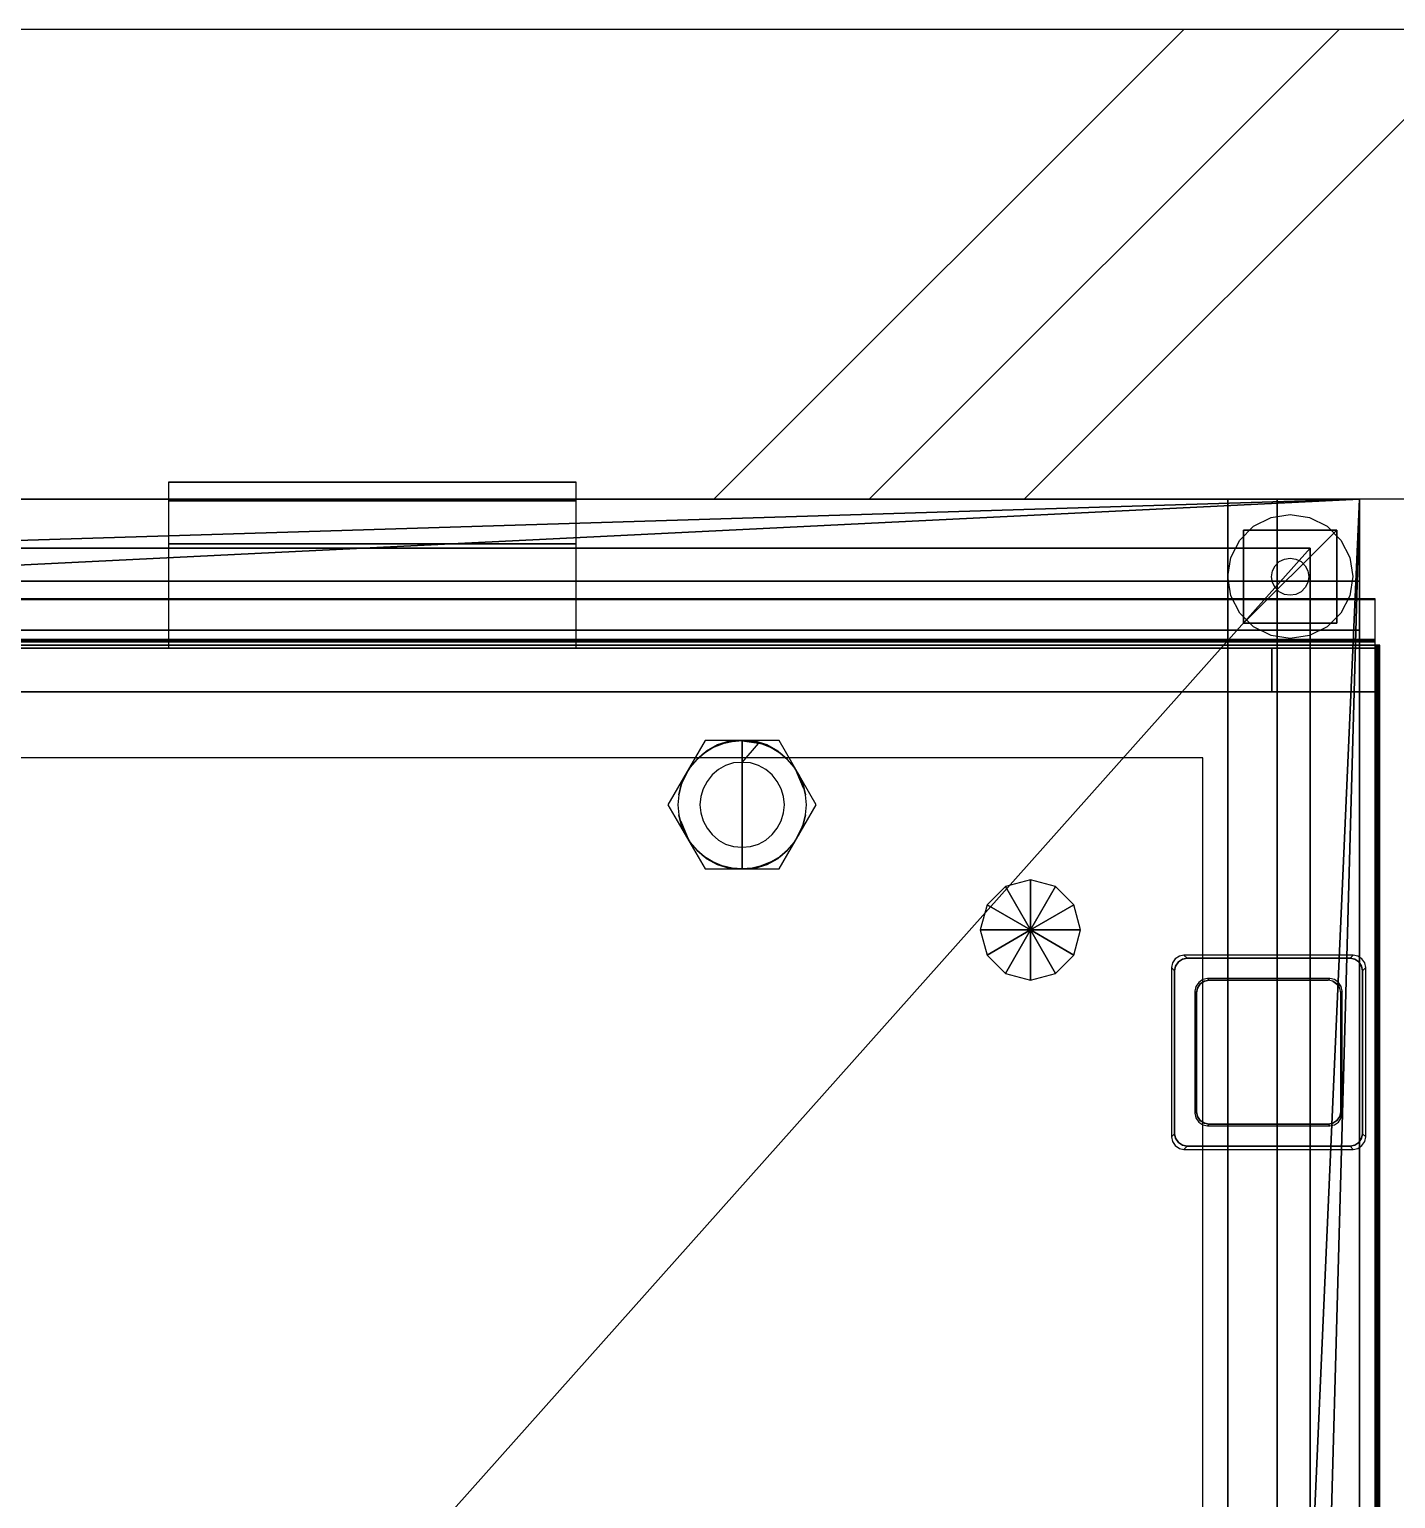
# Model space of a CAD drawing. Units: millimetres at full size, sheet at 1:50. Extents: x -9750 to 9750, y -6680 to 6675.
# Drawn here: x -1297.9 to -861.9, y 4726 to 5195.1 of the extents above; entities that cross this region are included whole.
import ezdxf

# ---------------------------------------------------------------- set-up
doc = ezdxf.new("R2010")
doc.units = ezdxf.units.MM
doc.header["$LTSCALE"] = 50
doc.layers.add('0-6_壁', color=4, linetype='Continuous')
doc.layers.add('0-A_汎用オブジェクト（実装）', color=4, linetype='Continuous')

msp = doc.modelspace()

# ---------------------------------------------------------------- wipeouts: each hides what was drawn before it
msp.add_wipeout([(296.23, 5045.05), (-3865.77, 5045.05), (-3865.77, 3795.05), (-3865.77, 3795.05)])

# ---------------------------------------------------------------- next in the draw order: wipeouts: each hides what was drawn before it
msp.add_wipeout([(296.23, 5045.05), (-3865.77, 3795.05), (296.23, 3795.05), (296.23, 3795.05)])

# ---------------------------------------------------------------- next in the draw order: linework, layer by layer
at = {"layer": '0-A_汎用オブジェクト（実装）'}
for p, q in [((-907.22, 5036.41), (-901.67, 5039.22)), ((-907.22, 5036.41), (-901.67, 5039.22)), ((-901.67, 5039.22), (-895.52, 5040.19)), ((-901.67, 5039.22), (-895.52, 5040.19)), ((-895.52, 5040.19), (-889.36, 5039.22)), ((-895.52, 5040.19), (-889.36, 5039.22)), ((-889.36, 5039.22), (-883.81, 5036.41)), ((-889.36, 5039.22), (-883.81, 5036.41)), ((-911.63, 5032.03), (-907.22, 5036.41)), ((-911.63, 5032.03), (-907.22, 5036.41)), ((-910.49, 5005.48), (-910.49, 5035.17)), ((-880.64, 5035.17), (-910.49, 5005.48)), ((-910.49, 5035.17), (-880.64, 5035.17)), ((-883.81, 5036.41), (-879.41, 5032.03)), ((-1707.7, 5029.39), (-889.18, 5029.39)), ((-914.46, 5026.5), (-911.63, 5032.03)), ((-914.46, 5026.5), (-911.63, 5032.03)), ((-889.18, 5029.39), (-889.18, 4110.71)), ((-889.18, 5029.39), (-889.18, 4110.71)), ((-879.4, 5032.03), (-876.58, 5026.5)), ((-915.43, 5020.38), (-914.46, 5026.5)), ((-915.43, 5020.38), (-914.46, 5026.5)), ((-901.24, 5022.16), (-900.39, 5023.82)), ((-901.24, 5022.16), (-900.39, 5023.82)), ((-900.39, 5023.82), (-899.07, 5025.13)), ((-900.39, 5023.82), (-899.07, 5025.13)), ((-899.07, 5025.13), (-897.41, 5025.97)), ((-899.07, 5025.13), (-897.41, 5025.97)), ((-897.41, 5025.97), (-895.56, 5026.26)), ((-897.41, 5025.97), (-895.56, 5026.26)), ((-895.56, 5026.26), (-893.72, 5025.97)), ((-895.56, 5026.26), (-893.72, 5025.97)), ((-893.72, 5025.97), (-892.06, 5025.13)), ((-893.72, 5025.97), (-892.06, 5025.13)), ((-892.06, 5025.13), (-890.74, 5023.82)), ((-892.06, 5025.13), (-890.74, 5023.82)), ((-890.74, 5023.82), (-889.89, 5022.16)), ((-890.74, 5023.82), (-889.89, 5022.16)), ((-876.58, 5026.5), (-875.6, 5020.38)), ((-876.58, 5026.5), (-875.6, 5020.38)), ((-873.44, 5018.95), (-1723.44, 5018.95)), ((-873.44, 5018.95), (-1723.44, 5018.95)), ((-914.46, 5014.26), (-915.43, 5020.38)), ((-914.46, 5014.26), (-915.43, 5020.38)), ((-901.53, 5020.33), (-901.24, 5022.16)), ((-901.53, 5020.33), (-901.24, 5022.16)), ((-901.24, 5018.49), (-901.53, 5020.33)), ((-901.24, 5018.49), (-901.53, 5020.33)), ((-889.89, 5022.16), (-889.6, 5020.33)), ((-889.89, 5022.16), (-889.6, 5020.33)), ((-889.6, 5020.33), (-889.89, 5018.49)), ((-889.6, 5020.33), (-889.89, 5018.49)), ((-875.6, 5020.38), (-876.58, 5014.26)), ((-875.6, 5020.38), (-876.58, 5014.26)), ((-911.63, 5008.73), (-914.46, 5014.26)), ((-911.63, 5008.73), (-914.46, 5014.26)), ((-900.39, 5016.84), (-901.24, 5018.49)), ((-900.39, 5016.84), (-901.24, 5018.49)), ((-899.07, 5015.52), (-900.39, 5016.84)), ((-899.07, 5015.52), (-900.39, 5016.84)), ((-897.41, 5014.68), (-899.07, 5015.52)), ((-897.41, 5014.68), (-899.07, 5015.52)), ((-895.56, 5014.39), (-897.41, 5014.68)), ((-895.56, 5014.39), (-897.41, 5014.68)), ((-893.72, 5014.68), (-895.56, 5014.39)), ((-892.06, 5015.52), (-893.72, 5014.68)), ((-890.74, 5016.84), (-892.06, 5015.52)), ((-890.74, 5016.84), (-892.06, 5015.52)), ((-889.89, 5018.49), (-890.74, 5016.84)), ((-889.89, 5018.49), (-890.74, 5016.84)), ((-876.58, 5014.26), (-879.41, 5008.73)), ((-876.58, 5014.26), (-879.41, 5008.73)), ((-868.45, 4983.52), (-868.45, 5013.27)), ((-907.22, 5004.35), (-911.63, 5008.73)), ((-907.22, 5004.35), (-911.63, 5008.73)), ((-879.41, 5008.73), (-883.81, 5004.35)), ((-879.4, 5008.73), (-883.81, 5004.35)), ((-873.44, 5003.29), (-1723.44, 5003.29)), ((-873.44, 5003.29), (-1723.44, 5003.29)), ((-901.67, 5001.54), (-907.22, 5004.35)), ((-901.67, 5001.54), (-907.22, 5004.35)), ((-895.52, 5000.57), (-901.67, 5001.54)), ((-895.52, 5000.57), (-901.67, 5001.54)), ((-889.36, 5001.54), (-895.52, 5000.57)), ((-889.36, 5001.54), (-895.52, 5000.57)), ((-883.81, 5004.35), (-889.36, 5001.54)), ((-883.81, 5004.35), (-889.36, 5001.54)), ((-868.45, 4999.52), (-1728.45, 4999.52)), ((-868.45, 4998.52), (-1728.45, 4998.52)), ((-901.45, 4997.52), (-1695.45, 4997.52)), ((-901.45, 4997.52), (-901.45, 4983.52)), ((-868.45, 4159.52), (-868.45, 4998.52)), ((-866.95, 4998.52), (-868.45, 4998.52)), ((-868.45, 4983.52), (-1728.45, 4983.52)), ((-868.45, 4983.52), (-1728.45, 4983.52)), ((-901.45, 4983.52), (-1695.45, 4983.52)), ((-868.45, 4159.52), (-868.45, 4983.52)), ((-1082.28, 4968.02), (-1094.12, 4947.52)), ((-923.44, 4962.55), (-1673.44, 4962.55)), ((-923.44, 4212.55), (-923.44, 4962.55)), ((-986.44, 4921.4), (-992.3, 4915.55)), ((-978.44, 4923.55), (-986.44, 4921.4)), ((-970.44, 4921.4), (-978.44, 4923.55)), ((-964.59, 4915.55), (-970.44, 4921.4)), ((-992.3, 4915.55), (-994.44, 4907.55)), ((-962.44, 4907.55), (-964.59, 4915.55)), ((-994.44, 4907.55), (-992.3, 4899.55)), ((-964.59, 4899.55), (-962.44, 4907.55)), ((-992.3, 4899.55), (-986.44, 4893.69)), ((-970.44, 4893.69), (-964.59, 4899.55)), ((-986.44, 4893.69), (-978.44, 4891.55)), ((-978.44, 4891.55), (-970.44, 4893.69))]:
    msp.add_line(p, q, dxfattribs=at)
for points in [[(-910.49, 5005.48), (-880.64, 5035.17), (-910.49, 5035.17)], [(-910.49, 5005.48), (-880.64, 5005.48), (-880.64, 5035.17)], [(-880.64, 5035.17), (-880.64, 5005.48), (-910.49, 5005.48), (-880.64, 5005.48)], [(-910.49, 5005.48), (-880.64, 5035.17), (-910.49, 5035.17)], [(-1707.7, 4110.71), (-889.18, 4110.71), (-889.18, 5029.39), (-1707.7, 4110.71), (-889.18, 5029.39), (-1707.7, 5029.39)], [(-1707.7, 4110.71), (-889.18, 5029.39), (-1707.7, 5029.39)], [(-1707.7, 4110.71), (-889.18, 4110.71), (-889.18, 5029.39)], [(-1253.45, 4997.52), (-1123.45, 4997.52), (-1123.45, 5030.82), (-1253.45, 5030.82)], [(-868.45, 5013.01), (-868.45, 5013.27), (-1728.45, 5013.27), (-1728.45, 5013.01)], [(-868.45, 5013.27), (-1728.45, 5013.27), (-1728.45, 5000.27), (-868.45, 5000.27)], [(-868.45, 5000.01), (-868.45, 5013.01), (-1728.45, 5013.01), (-1728.45, 5000.01)], [(-868.45, 5000.27), (-1728.45, 5000.27), (-1728.45, 4999.52), (-868.45, 4999.52)], [(-1728.45, 4998.52), (-868.45, 4998.52), (-868.45, 5000.01), (-1728.45, 5000.01)], [(-1728.45, 4997.52), (-868.45, 4997.52), (-868.45, 4999.52), (-1728.45, 4999.52)], [(-868.45, 4997.52), (-868.45, 4998.52), (-1728.45, 4998.52), (-1728.45, 4997.52)], [(-868.45, 4983.52), (-868.45, 4997.52), (-1728.45, 4997.52), (-1728.45, 4983.52)], [(-868.45, 4997.52), (-1728.45, 4997.52), (-1728.45, 4983.52), (-868.45, 4983.52)], [(-901.45, 4983.52), (-901.45, 4997.52), (-1695.45, 4997.52), (-1695.45, 4983.52)], [(-901.45, 4997.52), (-1695.45, 4997.52), (-1695.45, 4983.52), (-901.45, 4983.52)], [(-868.45, 4159.52), (-867.45, 4159.52), (-867.45, 4998.52), (-868.45, 4998.52)], [(-867.95, 4159.52), (-867.95, 4998.52), (-868.45, 4998.52), (-868.45, 4159.52)], [(-867.95, 4998.52), (-868.45, 4998.52), (-868.45, 4159.52), (-867.95, 4159.52)], [(-866.95, 4159.52), (-866.95, 4998.52), (-868.45, 4998.52), (-868.45, 4159.52)], [(-867.45, 4159.52), (-866.95, 4159.52), (-866.95, 4998.52), (-867.45, 4998.52)], [(-1728.45, 4159.52), (-868.45, 4159.52), (-868.45, 4983.52), (-1728.45, 4983.52)], [(-868.45, 4159.52), (-868.45, 4983.52), (-1728.45, 4983.52), (-1728.45, 4159.52)], [(-1082.28, 4927.02), (-1058.61, 4927.02), (-1046.78, 4947.52), (-1058.61, 4968.02), (-1082.28, 4968.02), (-1094.12, 4947.52)], [(-1082.28, 4968.02), (-1094.12, 4947.52), (-1082.28, 4927.02), (-1058.61, 4927.02), (-1046.78, 4947.52), (-1058.61, 4968.02)], [(-1073.65, 4967.77), (-1076.78, 4967.02), (-1079.75, 4965.79), (-1082.5, 4964.11), (-1084.94, 4962.02), (-1087.03, 4959.57), (-1088.71, 4956.83), (-1089.94, 4953.86), (-1090.69, 4950.73), (-1090.95, 4947.52), (-1090.69, 4944.32), (-1089.94, 4941.19), (-1088.71, 4938.22), (-1087.03, 4935.48), (-1084.94, 4933.03), (-1082.5, 4930.94), (-1079.75, 4929.26), (-1076.78, 4928.03), (-1073.65, 4927.28), (-1070.45, 4927.02), (-1070.45, 4968.02)], [(-1078.43, 4966.61), (-1081.91, 4964.65), (-1084.94, 4962.02), (-1082.5, 4964.11), (-1079.75, 4965.79), (-1076.19, 4967.16), (-1073.65, 4967.77), (-1070.45, 4968.02), (-1074.58, 4967.78)], [(-1067.24, 4927.28), (-1064.11, 4928.03), (-1061.14, 4929.26), (-1058.4, 4930.94), (-1055.95, 4933.03), (-1053.86, 4935.48), (-1052.18, 4938.22), (-1050.95, 4941.19), (-1050.2, 4944.32), (-1049.95, 4947.52), (-1050.2, 4950.73), (-1050.95, 4953.86), (-1052.18, 4956.83), (-1053.86, 4959.57), (-1055.95, 4962.02), (-1058.4, 4964.11), (-1061.14, 4965.79), (-1064.11, 4967.02), (-1067.24, 4967.77), (-1070.45, 4968.02), (-1070.45, 4927.02)], [(-1055.95, 4962.02), (-1058.98, 4964.65), (-1062.47, 4966.61), (-1066.31, 4967.78), (-1070.45, 4968.02), (-1067.24, 4967.77), (-1064.11, 4967.02), (-1061.14, 4965.79), (-1058.4, 4964.11)], [(-1070.45, 4961.02), (-1065.2, 4967.09), (-1070.45, 4967.87)], [(-1673.44, 4212.55), (-923.44, 4212.55), (-923.44, 4962.55), (-1673.44, 4962.55)], [(-1673.44, 4212.55), (-923.44, 4212.55), (-923.44, 4962.55), (-1673.44, 4962.55)], [(-1087.45, 4958.86), (-1089.34, 4955.3), (-1089.94, 4953.86), (-1090.53, 4951.48), (-1090.69, 4950.73), (-1089.94, 4953.86)], [(-1073.17, 4960.87), (-1075.7, 4960.1), (-1077.99, 4958.8), (-1079.99, 4957.07), (-1081.64, 4954.99), (-1082.89, 4952.65), (-1083.67, 4950.13), (-1083.95, 4947.52), (-1083.67, 4944.92), (-1082.89, 4942.4), (-1081.64, 4940.06), (-1079.99, 4937.98), (-1077.99, 4936.25), (-1075.7, 4934.95), (-1073.17, 4934.18), (-1070.45, 4934.02), (-1070.45, 4961.02)], [(-1067.73, 4934.18), (-1065.19, 4934.95), (-1062.9, 4936.25), (-1060.9, 4937.98), (-1059.25, 4940.06), (-1058.01, 4942.4), (-1057.22, 4944.92), (-1056.95, 4947.52), (-1057.22, 4950.13), (-1058.01, 4952.65), (-1059.25, 4954.99), (-1060.9, 4957.07), (-1062.9, 4958.8), (-1065.19, 4960.1), (-1067.73, 4960.87), (-1070.45, 4961.02), (-1070.45, 4934.02)], [(-1052.9, 4957.65), (-1053.45, 4958.86), (-1050.88, 4952.77)], [(-1050.2, 4950.73), (-1050.36, 4951.48), (-1050.95, 4953.86)], [(-1090.69, 4944.32), (-1090.53, 4943.57), (-1089.94, 4941.19)], [(-1053.45, 4936.19), (-1051.56, 4939.75), (-1050.95, 4941.19), (-1050.36, 4943.57), (-1050.2, 4944.32), (-1050.95, 4941.19)], [(-1087.99, 4937.4), (-1087.45, 4936.19), (-1090.01, 4942.28)], [(-1084.94, 4933.03), (-1081.91, 4930.4), (-1078.43, 4928.43), (-1074.58, 4927.27), (-1070.45, 4927.02), (-1073.65, 4927.28), (-1076.78, 4928.03), (-1079.75, 4929.26), (-1082.5, 4930.94)], [(-1062.47, 4928.43), (-1058.98, 4930.4), (-1055.95, 4933.03), (-1058.4, 4930.94), (-1061.14, 4929.26), (-1064.7, 4927.89), (-1067.24, 4927.28), (-1070.45, 4927.02), (-1066.31, 4927.27)], [(-978.44, 4907.55), (-986.44, 4921.4), (-992.3, 4915.55)], [(-978.44, 4907.55), (-986.44, 4921.4), (-992.3, 4915.55)], [(-978.44, 4907.55), (-970.44, 4893.69), (-964.59, 4899.55), (-978.44, 4907.55), (-962.44, 4907.55), (-964.59, 4915.55), (-978.44, 4907.55), (-978.44, 4923.55), (-986.44, 4921.4)], [(-978.44, 4907.55), (-978.44, 4923.55), (-986.44, 4921.4)], [(-978.44, 4907.55), (-970.44, 4921.4), (-978.44, 4923.55)], [(-978.44, 4907.55), (-970.44, 4921.4), (-978.44, 4923.55)], [(-978.44, 4907.55), (-964.59, 4915.55), (-970.44, 4921.4)], [(-978.44, 4907.55), (-964.59, 4915.55), (-970.44, 4921.4)], [(-978.44, 4907.55), (-992.3, 4915.55), (-994.44, 4907.55)], [(-978.44, 4907.55), (-992.3, 4915.55), (-994.44, 4907.55)], [(-978.44, 4907.55), (-962.44, 4907.55), (-964.59, 4915.55)], [(-978.44, 4907.55), (-994.44, 4907.55), (-992.3, 4899.55)], [(-978.44, 4907.55), (-994.44, 4907.55), (-992.3, 4899.55)], [(-978.44, 4907.55), (-992.3, 4899.55), (-986.44, 4893.69)], [(-978.44, 4907.55), (-992.3, 4899.55), (-986.44, 4893.69)], [(-978.44, 4907.55), (-986.44, 4893.69), (-978.44, 4891.55)], [(-978.44, 4907.55), (-986.44, 4893.69), (-978.44, 4891.55)], [(-978.44, 4907.55), (-964.59, 4899.55), (-962.44, 4907.55)], [(-978.44, 4907.55), (-978.44, 4891.55), (-970.44, 4893.69)], [(-978.44, 4907.55), (-970.44, 4893.69), (-964.59, 4899.55)], [(-978.44, 4907.55), (-978.44, 4891.55), (-970.44, 4893.69)], [(-978.44, 4907.55), (-964.59, 4899.55), (-962.44, 4907.55)], [(-933.13, 4897.01), (-933.45, 4895.52), (-932.45, 4894.52), (-932.13, 4896.01), (-931.25, 4897.33), (-929.93, 4898.21), (-928.45, 4898.52), (-929.45, 4899.52), (-930.93, 4899.21), (-932.25, 4898.33)], [(-873.96, 4899.21), (-875.45, 4899.52), (-929.45, 4899.52), (-930.93, 4899.21), (-932.25, 4898.33), (-933.13, 4897.01), (-933.45, 4895.52), (-933.45, 4841.52), (-933.13, 4840.04), (-932.25, 4838.72), (-930.93, 4837.84), (-929.45, 4837.52), (-875.45, 4837.52), (-873.96, 4837.84), (-872.65, 4838.72), (-871.76, 4840.04), (-871.45, 4841.52), (-871.45, 4895.52), (-871.76, 4897.01), (-872.65, 4898.33)], [(-928.45, 4898.52), (-929.93, 4898.21), (-931.25, 4897.33), (-932.13, 4896.01), (-932.45, 4894.52), (-932.45, 4842.52), (-932.13, 4841.04), (-931.25, 4839.72), (-929.93, 4838.84), (-928.45, 4838.52), (-876.45, 4838.52), (-874.96, 4838.84), (-873.65, 4839.72), (-872.76, 4841.04), (-872.45, 4842.52), (-872.45, 4894.52), (-872.76, 4896.01), (-873.65, 4897.33), (-874.96, 4898.21), (-876.45, 4898.52)], [(-876.45, 4898.52), (-875.45, 4899.52), (-929.45, 4899.52), (-928.45, 4898.52)], [(-873.96, 4899.21), (-875.45, 4899.52), (-876.45, 4898.52), (-874.96, 4898.21), (-873.65, 4897.33), (-872.76, 4896.01), (-872.45, 4894.52), (-871.45, 4895.52), (-871.76, 4897.01), (-872.65, 4898.33)], [(-932.45, 4894.52), (-933.45, 4895.52), (-933.45, 4841.52), (-932.45, 4842.52)], [(-922.93, 4891.21), (-921.45, 4891.52), (-921.95, 4892.02), (-923.43, 4891.71), (-924.75, 4890.83), (-925.63, 4889.51), (-925.95, 4888.02), (-925.45, 4887.52), (-925.13, 4889.01), (-924.25, 4890.33)], [(-881.46, 4891.71), (-882.95, 4892.02), (-921.95, 4892.02), (-923.43, 4891.71), (-924.75, 4890.83), (-925.63, 4889.51), (-925.95, 4888.02), (-925.95, 4849.02), (-925.63, 4847.54), (-924.75, 4846.22), (-923.43, 4845.34), (-921.95, 4845.02), (-882.95, 4845.02), (-881.46, 4845.34), (-880.15, 4846.22), (-879.26, 4847.54), (-878.95, 4849.02), (-878.95, 4888.02), (-879.26, 4889.51), (-880.15, 4890.83)], [(-921.95, 4892.02), (-921.45, 4891.52), (-883.45, 4891.52), (-882.95, 4892.02)], [(-872.45, 4842.52), (-871.45, 4841.52), (-871.45, 4895.52), (-872.45, 4894.52)], [(-925.95, 4849.02), (-925.45, 4849.52), (-925.45, 4887.52), (-925.95, 4888.02)], [(-921.45, 4891.52), (-922.93, 4891.21), (-924.25, 4890.33), (-925.13, 4889.01), (-925.45, 4887.52), (-925.45, 4849.52), (-925.13, 4848.04), (-924.25, 4846.72), (-922.93, 4845.84), (-921.45, 4845.52), (-883.45, 4845.52), (-881.96, 4845.84), (-880.65, 4846.72), (-879.76, 4848.04), (-879.45, 4849.52), (-879.45, 4887.52), (-879.76, 4889.01), (-880.65, 4890.33), (-881.96, 4891.21), (-883.45, 4891.52)], [(-879.88, 4889.64), (-880.65, 4890.33), (-881.96, 4891.21)], [(-878.95, 4888.02), (-879.45, 4887.52), (-879.45, 4849.52), (-878.95, 4849.02)], [(-925.13, 4848.04), (-925.45, 4849.52), (-925.95, 4849.02), (-925.63, 4847.54), (-924.75, 4846.22), (-923.43, 4845.34), (-921.95, 4845.02), (-921.45, 4845.52), (-922.93, 4845.84), (-924.25, 4846.72)], [(-882.95, 4845.02), (-883.45, 4845.52), (-921.45, 4845.52), (-921.95, 4845.02)], [(-881.96, 4845.84), (-883.45, 4845.52), (-882.95, 4845.02), (-881.46, 4845.34), (-880.15, 4846.22), (-879.26, 4847.54), (-878.95, 4849.02), (-879.45, 4849.52), (-879.76, 4848.04), (-880.65, 4846.72)], [(-930.93, 4837.84), (-929.45, 4837.52), (-928.45, 4838.52), (-929.93, 4838.84), (-931.25, 4839.72), (-932.13, 4841.04), (-932.45, 4842.52), (-933.45, 4841.52), (-933.13, 4840.04), (-932.25, 4838.72)], [(-871.76, 4840.04), (-871.45, 4841.52), (-872.45, 4842.52), (-872.76, 4841.04), (-873.65, 4839.72), (-874.96, 4838.84), (-876.45, 4838.52), (-875.45, 4837.52), (-873.96, 4837.84), (-872.65, 4838.72)], [(-928.45, 4838.52), (-929.45, 4837.52), (-875.45, 4837.52), (-876.45, 4838.52)]]:
    msp.add_lwpolyline(points, close=True, dxfattribs=at)
for points in [[(-880.64, 5005.48), (-910.49, 5005.48), (-910.49, 5035.17)], [(-910.49, 5035.17), (-880.64, 5035.17), (-880.64, 5005.48)], [(-883.81, 5036.41), (-879.41, 5032.03), (-876.58, 5026.5)], [(-1707.7, 4110.71), (-1707.7, 5029.39), (-889.18, 5029.39)], [(-892.06, 5015.52), (-893.72, 5014.68), (-895.56, 5014.39)], [(-1094.12, 4947.52), (-1082.28, 4927.02), (-1058.61, 4927.02), (-1046.78, 4947.52), (-1058.61, 4968.02), (-1082.28, 4968.02)]]:
    msp.add_lwpolyline(points, dxfattribs=at)

# ---------------------------------------------------------------- next in the draw order: wipeouts: each hides what was drawn before it
at = {"color": 7}
msp.add_wipeout([(4520.23, 5045.05), (4520.23, 5195.05), (-3865.77, 5195.05), (-3865.77, 5195.05)], dxfattribs=at)

# ---------------------------------------------------------------- next in the draw order: wipeouts: each hides what was drawn before it
msp.add_wipeout([(4520.23, 5045.05), (-3865.77, 5195.05), (-3865.77, 5045.05), (-3865.77, 5045.05)], dxfattribs=at)

# ---------------------------------------------------------------- next in the draw order: linework, layer by layer
at = {"layer": '0-6_壁', "color": 3}
for p, q in [((4520.23, 5195.05), (-3865.77, 5195.05)), ((-698.77, 5045.05), (-3865.77, 5045.05))]:
    msp.add_line(p, q, dxfattribs=at)
at = {"layer": '0-6_壁'}
for p, q in [((-1079.45, 5045.05), (-929.45, 5195.05)), ((-1029.95, 5045.05), (-879.95, 5195.05)), ((-980.46, 5045.05), (-830.46, 5195.05))]:
    msp.add_line(p, q, dxfattribs=at)
at = {"layer": '0-6_壁', "color": 7}
msp.add_solid([(4520.23, 5045.05), (-3865.77, 5045.05), (-3865.77, 5045.05)], dxfattribs=at)
at = {"layer": '0-A_汎用オブジェクト（実装）'}
for p, q in [((-1253.45, 5050.52), (-1123.45, 5050.52)), ((-1123.45, 4997.52), (-1123.45, 5050.52)), ((-1723.44, 5045.05), (-873.44, 5045.05)), ((-1723.44, 5045.05), (-873.44, 5045.05)), ((-1723.44, 5045.05), (-873.44, 5045.05)), ((-1723.44, 5045.05), (-873.44, 5045.05)), ((-915.42, 5045.05), (-873.44, 5045.05)), ((-899.68, 4095.05), (-899.68, 5045.05)), ((-899.68, 4095.05), (-899.68, 5045.05)), ((-899.68, 5045.05), (-873.44, 5045.05)), ((-873.44, 5045.05), (-873.44, 5018.95)), ((-873.44, 5045.05), (-873.44, 5018.95)), ((-873.44, 5045.05), (-873.44, 4095.05)), ((-873.44, 5045.05), (-873.44, 4095.05)), ((-873.44, 5045.05), (-873.44, 5003.29)), ((-873.44, 5045.05), (-873.44, 5003.29)), ((-873.44, 5045.05), (-873.44, 4095.05))]:
    msp.add_line(p, q, dxfattribs=at)
for points in [[(-1123.45, 5050.52), (-1253.45, 5050.52), (-1253.45, 5044.52), (-1123.45, 5044.52)], [(-1123.45, 5050.52), (-1253.45, 5050.52), (-1253.45, 5030.82), (-1123.45, 5030.82)], [(-1723.44, 5018.95), (-873.44, 5045.05), (-1723.44, 5045.05)], [(-1723.44, 5018.95), (-873.44, 5018.95), (-873.44, 5045.05)], [(-1723.44, 5018.95), (-873.44, 5018.95), (-873.44, 5045.05)], [(-1723.44, 5018.95), (-873.44, 5045.05), (-1723.44, 5045.05)], [(-1723.44, 5003.29), (-873.44, 5003.29), (-873.44, 5045.05), (-1723.44, 5003.29), (-873.44, 5045.05), (-1723.44, 5045.05)], [(-1723.44, 5003.29), (-873.44, 5003.29), (-873.44, 5045.05), (-1723.44, 5003.29), (-873.44, 5045.05), (-1723.44, 5045.05)], [(-1253.45, 5044.52), (-1253.45, 4997.52), (-1123.45, 4997.52), (-1123.45, 5044.52)], [(-915.42, 4095.05), (-873.44, 4095.05), (-873.44, 5045.05), (-915.42, 4095.05), (-873.44, 5045.05), (-915.42, 5045.05)], [(-915.42, 4095.05), (-873.44, 5045.05), (-915.42, 5045.05)], [(-899.68, 4095.05), (-873.44, 5045.05), (-899.68, 5045.05)], [(-899.68, 4095.05), (-873.44, 4095.05), (-873.44, 5045.05)]]:
    msp.add_lwpolyline(points, close=True, dxfattribs=at)
for points in [[(-1253.45, 5050.52), (-1253.45, 4997.52), (-1123.45, 4997.52)], [(-915.42, 4095.05), (-873.44, 4095.05), (-873.44, 5045.05), (-915.42, 4095.05), (-915.42, 5045.05)], [(-915.42, 4095.05), (-915.42, 5045.05), (-873.44, 5045.05)], [(-899.68, 5045.05), (-873.44, 5045.05), (-873.44, 4095.05), (-899.68, 4095.05), (-873.44, 4095.05), (-873.44, 5045.05), (-899.68, 4095.05)], [(-873.44, 4095.05), (-899.68, 4095.05), (-873.44, 5045.05), (-899.68, 5045.05), (-899.68, 4095.05)]]:
    msp.add_lwpolyline(points, dxfattribs=at)

doc.saveas('drawing.dxf')
